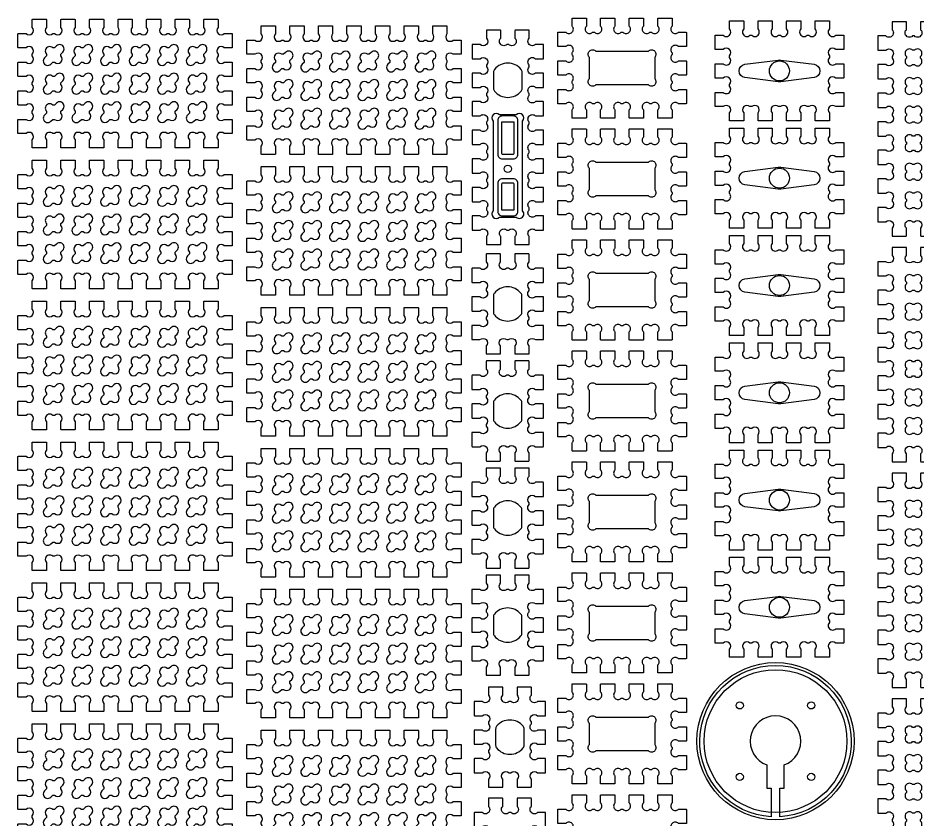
# Model space of a CAD drawing. Extents: x -127 to 554, y -606 to 1045.
# Drawn here: x -38.4 to 276.5, y 541.1 to 821.7 of the extents above; entities that cross this region are included whole.
import ezdxf

# ---------------------------------------------------------------- set-up
doc = ezdxf.new("R2010")
doc.units = 0
doc.layers.get('0').update_dxf_attribs({"linetype": 'CONTINUOUS'})
for name, color, linetype in [('GRAV1_5MM', 4, 'CONTINUOUS'), ('GRAV2_5MM', 3, 'CONTINUOUS'), ('HOLES', 1, 'CONTINUOUS')]:
    doc.layers.add(name, color=color, linetype=linetype)

# ---------------------------------------------------------------- blocks, each defined once
blk = doc.blocks.new('*U5')
at = {"flags": 128}
blk.add_lwpolyline([(-34.69, -453.8), (-37.4, -453.8, -0.414214), (-37.5, -453.7), (-37.5, -448.9, -0.414214), (-37.4, -448.8), (-34.69, -448.8, 1), (-32.5, -446.61), (-32.5, -445.99, 1), (-34.69, -443.8), (-37.4, -443.8, -0.414214), (-37.5, -443.7), (-37.5, -438.9, -0.414214), (-37.4, -438.8), (-34.69, -438.8, 1), (-32.5, -436.61), (-32.5, -435.99, 1), (-34.69, -433.8), (-37.4, -433.8, -0.414214), (-37.5, -433.7), (-37.5, -428.9, -0.414214), (-37.4, -428.8), (-34.69, -428.8, 1), (-32.5, -426.61), (-32.5, -425.99, 1), (-34.69, -423.8), (-37.4, -423.8, -0.414214), (-37.5, -423.7), (-37.5, -418.9, -0.414214), (-37.4, -418.8), (-34.69, -418.8, 1), (-32.5, -416.61), (-32.5, -413.9, -0.414214), (-32.4, -413.8), (-27.6, -413.8, -0.414214), (-27.5, -413.9), (-27.5, -416.61, 1), (-25.31, -418.8), (-24.69, -418.8, 1), (-22.5, -416.61), (-22.5, -413.9, -0.414214), (-22.4, -413.8), (-17.6, -413.8, -0.414214), (-17.5, -413.9), (-17.5, -416.61, 1), (-15.31, -418.8), (-14.69, -418.8, 1), (-12.5, -416.61), (-12.5, -413.9, -0.414214), (-12.4, -413.8), (-7.6, -413.8, -0.414214), (-7.5, -413.9), (-7.5, -416.61, 1), (-5.31, -418.8), (-4.69, -418.8, 1), (-2.5, -416.61), (-2.5, -413.9, -0.414214), (-2.4, -413.8), (2.4, -413.8, -0.414214), (2.5, -413.9), (2.5, -416.61, 1), (4.69, -418.8), (5.31, -418.8, 1), (7.5, -416.61), (7.5, -413.9, -0.414214), (7.6, -413.8), (12.4, -413.8, -0.414214), (12.5, -413.9), (12.5, -416.61, 1), (14.69, -418.8), (15.31, -418.8, 1), (17.5, -416.61), (17.5, -413.9, -0.414214), (17.6, -413.8), (22.4, -413.8, -0.414214), (22.5, -413.9), (22.5, -416.61, 1), (24.69, -418.8), (25.31, -418.8, 1), (27.5, -416.61), (27.5, -413.9, -0.414214), (27.6, -413.8), (32.4, -413.8, -0.414214), (32.5, -413.9), (32.5, -416.61, 1), (34.69, -418.8), (37.4, -418.8, -0.414214), (37.5, -418.9), (37.5, -423.7, -0.414214), (37.4, -423.8), (34.69, -423.8, 1), (32.5, -425.99), (32.5, -426.61, 1), (34.69, -428.8), (37.4, -428.8, -0.414214), (37.5, -428.9), (37.5, -433.7, -0.414214), (37.4, -433.8), (34.69, -433.8, 1), (32.5, -435.99), (32.5, -436.61, 1), (34.69, -438.8), (37.4, -438.8, -0.414214), (37.5, -438.9), (37.5, -443.7, -0.414214), (37.4, -443.8), (34.69, -443.8, 1), (32.5, -445.99), (32.5, -446.61, 1), (34.69, -448.8), (37.4, -448.8, -0.414214), (37.5, -448.9), (37.5, -453.7, -0.414214), (37.4, -453.8), (34.69, -453.8, 1), (32.5, -455.99), (32.5, -458.7, -0.414214), (32.4, -458.8), (27.6, -458.8, -0.414214), (27.5, -458.7), (27.5, -455.99, 1), (25.31, -453.8), (24.69, -453.8, 1), (22.5, -455.99), (22.5, -458.7, -0.414214), (22.4, -458.8), (17.6, -458.8, -0.414214), (17.5, -458.7), (17.5, -455.99, 1), (15.31, -453.8), (14.69, -453.8, 1), (12.5, -455.99), (12.5, -458.7, -0.414214), (12.4, -458.8), (7.6, -458.8, -0.414214), (7.5, -458.7), (7.5, -455.99, 1), (5.31, -453.8), (4.69, -453.8, 1), (2.5, -455.99), (2.5, -458.7, -0.414214), (2.4, -458.8), (-2.4, -458.8, -0.414214), (-2.5, -458.7), (-2.5, -455.99, 1), (-4.69, -453.8), (-5.31, -453.8, 1), (-7.5, -455.99), (-7.5, -458.7, -0.414214), (-7.6, -458.8), (-12.4, -458.8, -0.414214), (-12.5, -458.7), (-12.5, -455.99, 1), (-14.69, -453.8), (-15.31, -453.8, 1), (-17.5, -455.99), (-17.5, -458.7, -0.414214), (-17.6, -458.8), (-22.4, -458.8, -0.414214), (-22.5, -458.7), (-22.5, -455.99, 1), (-24.69, -453.8), (-25.31, -453.8, 1), (-27.5, -455.99), (-27.5, -458.7, -0.414214), (-27.6, -458.8), (-32.4, -458.8, -0.414214), (-32.5, -458.7), (-32.5, -455.99, 1), (-34.69, -453.8)], format="xyb", dxfattribs=at)
at = {"layer": 'HOLES', "flags": 128}
for points in [[(-22.5, -425.99), (-21.82, -425.31, 1), (-24.01, -423.12), (-24.69, -423.8), (-25.31, -423.8, 1), (-27.5, -425.99), (-27.5, -426.61), (-28.18, -427.29, 1), (-25.99, -429.48), (-25.31, -428.8), (-24.69, -428.8, 1), (-22.5, -426.61), (-22.5, -425.99)], [(-12.5, -425.99), (-11.82, -425.31, 1), (-14.01, -423.12), (-14.69, -423.8), (-15.31, -423.8, 1), (-17.5, -425.99), (-17.5, -426.61), (-18.18, -427.29, 1), (-15.99, -429.48), (-15.31, -428.8), (-14.69, -428.8, 1), (-12.5, -426.61), (-12.5, -425.99)], [(-2.5, -425.99), (-1.82, -425.31, 1), (-4.01, -423.12), (-4.69, -423.8), (-5.31, -423.8, 1), (-7.5, -425.99), (-7.5, -426.61), (-8.18, -427.29, 1), (-5.99, -429.48), (-5.31, -428.8), (-4.69, -428.8, 1), (-2.5, -426.61), (-2.5, -425.99)], [(7.5, -425.99), (8.18, -425.31, 1), (5.99, -423.12), (5.31, -423.8), (4.69, -423.8, 1), (2.5, -425.99), (2.5, -426.61), (1.82, -427.29, 1), (4.01, -429.48), (4.69, -428.8), (5.31, -428.8, 1), (7.5, -426.61), (7.5, -425.99)], [(17.5, -425.99), (18.18, -425.31, 1), (15.99, -423.12), (15.31, -423.8), (14.69, -423.8, 1), (12.5, -425.99), (12.5, -426.61), (11.82, -427.29, 1), (14.01, -429.48), (14.69, -428.8), (15.31, -428.8, 1), (17.5, -426.61), (17.5, -425.99)], [(27.5, -425.99), (28.18, -425.31, 1), (25.99, -423.12), (25.31, -423.8), (24.69, -423.8, 1), (22.5, -425.99), (22.5, -426.61), (21.82, -427.29, 1), (24.01, -429.48), (24.69, -428.8), (25.31, -428.8, 1), (27.5, -426.61), (27.5, -425.99)], [(-22.5, -435.99), (-21.82, -435.31, 1), (-24.01, -433.12), (-24.69, -433.8), (-25.31, -433.8, 1), (-27.5, -435.99), (-27.5, -436.61), (-28.18, -437.29, 1), (-25.99, -439.48), (-25.31, -438.8), (-24.69, -438.8, 1), (-22.5, -436.61), (-22.5, -435.99)], [(-12.5, -435.99), (-11.82, -435.31, 1), (-14.01, -433.12), (-14.69, -433.8), (-15.31, -433.8, 1), (-17.5, -435.99), (-17.5, -436.61), (-18.18, -437.29, 1), (-15.99, -439.48), (-15.31, -438.8), (-14.69, -438.8, 1), (-12.5, -436.61), (-12.5, -435.99)], [(-2.5, -435.99), (-1.82, -435.31, 1), (-4.01, -433.12), (-4.69, -433.8), (-5.31, -433.8, 1), (-7.5, -435.99), (-7.5, -436.61), (-8.18, -437.29, 1), (-5.99, -439.48), (-5.31, -438.8), (-4.69, -438.8, 1), (-2.5, -436.61), (-2.5, -435.99)], [(7.5, -435.99), (8.18, -435.31, 1), (5.99, -433.12), (5.31, -433.8), (4.69, -433.8, 1), (2.5, -435.99), (2.5, -436.61), (1.82, -437.29, 1), (4.01, -439.48), (4.69, -438.8), (5.31, -438.8, 1), (7.5, -436.61), (7.5, -435.99)], [(17.5, -435.99), (18.18, -435.31, 1), (15.99, -433.12), (15.31, -433.8), (14.69, -433.8, 1), (12.5, -435.99), (12.5, -436.61), (11.82, -437.29, 1), (14.01, -439.48), (14.69, -438.8), (15.31, -438.8, 1), (17.5, -436.61), (17.5, -435.99)], [(27.5, -435.99), (28.18, -435.31, 1), (25.99, -433.12), (25.31, -433.8), (24.69, -433.8, 1), (22.5, -435.99), (22.5, -436.61), (21.82, -437.29, 1), (24.01, -439.48), (24.69, -438.8), (25.31, -438.8, 1), (27.5, -436.61), (27.5, -435.99)], [(-22.5, -445.99), (-21.82, -445.31, 1), (-24.01, -443.12), (-24.69, -443.8), (-25.31, -443.8, 1), (-27.5, -445.99), (-27.5, -446.61), (-28.18, -447.29, 1), (-25.99, -449.48), (-25.31, -448.8), (-24.69, -448.8, 1), (-22.5, -446.61), (-22.5, -445.99)], [(-12.5, -445.99), (-11.82, -445.31, 1), (-14.01, -443.12), (-14.69, -443.8), (-15.31, -443.8, 1), (-17.5, -445.99), (-17.5, -446.61), (-18.18, -447.29, 1), (-15.99, -449.48), (-15.31, -448.8), (-14.69, -448.8, 1), (-12.5, -446.61), (-12.5, -445.99)], [(-2.5, -445.99), (-1.82, -445.31, 1), (-4.01, -443.12), (-4.69, -443.8), (-5.31, -443.8, 1), (-7.5, -445.99), (-7.5, -446.61), (-8.18, -447.29, 1), (-5.99, -449.48), (-5.31, -448.8), (-4.69, -448.8, 1), (-2.5, -446.61), (-2.5, -445.99)], [(7.5, -445.99), (8.18, -445.31, 1), (5.99, -443.12), (5.31, -443.8), (4.69, -443.8, 1), (2.5, -445.99), (2.5, -446.61), (1.82, -447.29, 1), (4.01, -449.48), (4.69, -448.8), (5.31, -448.8, 1), (7.5, -446.61), (7.5, -445.99)], [(17.5, -445.99), (18.18, -445.31, 1), (15.99, -443.12), (15.31, -443.8), (14.69, -443.8, 1), (12.5, -445.99), (12.5, -446.61), (11.82, -447.29, 1), (14.01, -449.48), (14.69, -448.8), (15.31, -448.8, 1), (17.5, -446.61), (17.5, -445.99)], [(27.5, -445.99), (28.18, -445.31, 1), (25.99, -443.12), (25.31, -443.8), (24.69, -443.8, 1), (22.5, -445.99), (22.5, -446.61), (21.82, -447.29, 1), (24.01, -449.48), (24.69, -448.8), (25.31, -448.8, 1), (27.5, -446.61), (27.5, -445.99)]]:
    blk.add_lwpolyline(points, format="xyb", dxfattribs=at)
blk = doc.blocks.new('*U6')
at = {"color": 0, "linetype": 'BYBLOCK'}
for p in [(0, 443.69), (0, 394.39), (0, 345.09), (0, 295.79), (0, 246.5), (0, 197.2), (0, 147.9), (0, 98.6), (0, 49.3), (0, 0)]:
    blk.add_blockref('*U5', p, dxfattribs=at)
blk = doc.blocks.new('*U9')
at = {"flags": 128}
blk.add_lwpolyline([(-34.69, -453.8), (-37.4, -453.8, -0.414214), (-37.5, -453.7), (-37.5, -448.9, -0.414214), (-37.4, -448.8), (-34.69, -448.8, 1), (-32.5, -446.61), (-32.5, -445.99, 1), (-34.69, -443.8), (-37.4, -443.8, -0.414214), (-37.5, -443.7), (-37.5, -438.9, -0.414214), (-37.4, -438.8), (-34.69, -438.8, 1), (-32.5, -436.61), (-32.5, -435.99, 1), (-34.69, -433.8), (-37.4, -433.8, -0.414214), (-37.5, -433.7), (-37.5, -428.9, -0.414214), (-37.4, -428.8), (-34.69, -428.8, 1), (-32.5, -426.61), (-32.5, -425.99, 1), (-34.69, -423.8), (-37.4, -423.8, -0.414214), (-37.5, -423.7), (-37.5, -418.9, -0.414214), (-37.4, -418.8), (-34.69, -418.8, 1), (-32.5, -416.61), (-32.5, -413.9, -0.414214), (-32.4, -413.8), (-27.6, -413.8, -0.414214), (-27.5, -413.9), (-27.5, -416.61, 1), (-25.31, -418.8), (-24.69, -418.8, 1), (-22.5, -416.61), (-22.5, -413.9, -0.414214), (-22.4, -413.8), (-17.6, -413.8, -0.414214), (-17.5, -413.9), (-17.5, -416.61, 1), (-15.31, -418.8), (-14.69, -418.8, 1), (-12.5, -416.61), (-12.5, -413.9, -0.414214), (-12.4, -413.8), (-7.6, -413.8, -0.414214), (-7.5, -413.9), (-7.5, -416.61, 1), (-5.31, -418.8), (-4.69, -418.8, 1), (-2.5, -416.61), (-2.5, -413.9, -0.414214), (-2.4, -413.8), (2.4, -413.8, -0.414214), (2.5, -413.9), (2.5, -416.61, 1), (4.69, -418.8), (5.31, -418.8, 1), (7.5, -416.61), (7.5, -413.9, -0.414214), (7.6, -413.8), (12.4, -413.8, -0.414214), (12.5, -413.9), (12.5, -416.61, 1), (14.69, -418.8), (15.31, -418.8, 1), (17.5, -416.61), (17.5, -413.9, -0.414214), (17.6, -413.8), (22.4, -413.8, -0.414214), (22.5, -413.9), (22.5, -416.61, 1), (24.69, -418.8), (25.31, -418.8, 1), (27.5, -416.61), (27.5, -413.9, -0.414214), (27.6, -413.8), (32.4, -413.8, -0.414214), (32.5, -413.9), (32.5, -416.61, 1), (34.69, -418.8), (37.4, -418.8, -0.414214), (37.5, -418.9), (37.5, -423.7, -0.414214), (37.4, -423.8), (34.69, -423.8, 1), (32.5, -425.99), (32.5, -426.61, 1), (34.69, -428.8), (37.4, -428.8, -0.414214), (37.5, -428.9), (37.5, -433.7, -0.414214), (37.4, -433.8), (34.69, -433.8, 1), (32.5, -435.99), (32.5, -436.61, 1), (34.69, -438.8), (37.4, -438.8, -0.414214), (37.5, -438.9), (37.5, -443.7, -0.414214), (37.4, -443.8), (34.69, -443.8, 1), (32.5, -445.99), (32.5, -446.61, 1), (34.69, -448.8), (37.4, -448.8, -0.414214), (37.5, -448.9), (37.5, -453.7, -0.414214), (37.4, -453.8), (34.69, -453.8, 1), (32.5, -455.99), (32.5, -458.7, -0.414214), (32.4, -458.8), (27.6, -458.8, -0.414214), (27.5, -458.7), (27.5, -455.99, 1), (25.31, -453.8), (24.69, -453.8, 1), (22.5, -455.99), (22.5, -458.7, -0.414214), (22.4, -458.8), (17.6, -458.8, -0.414214), (17.5, -458.7), (17.5, -455.99, 1), (15.31, -453.8), (14.69, -453.8, 1), (12.5, -455.99), (12.5, -458.7, -0.414214), (12.4, -458.8), (7.6, -458.8, -0.414214), (7.5, -458.7), (7.5, -455.99, 1), (5.31, -453.8), (4.69, -453.8, 1), (2.5, -455.99), (2.5, -458.7, -0.414214), (2.4, -458.8), (-2.4, -458.8, -0.414214), (-2.5, -458.7), (-2.5, -455.99, 1), (-4.69, -453.8), (-5.31, -453.8, 1), (-7.5, -455.99), (-7.5, -458.7, -0.414214), (-7.6, -458.8), (-12.4, -458.8, -0.414214), (-12.5, -458.7), (-12.5, -455.99, 1), (-14.69, -453.8), (-15.31, -453.8, 1), (-17.5, -455.99), (-17.5, -458.7, -0.414214), (-17.6, -458.8), (-22.4, -458.8, -0.414214), (-22.5, -458.7), (-22.5, -455.99, 1), (-24.69, -453.8), (-25.31, -453.8, 1), (-27.5, -455.99), (-27.5, -458.7, -0.414214), (-27.6, -458.8), (-32.4, -458.8, -0.414214), (-32.5, -458.7), (-32.5, -455.99, 1), (-34.69, -453.8)], format="xyb", dxfattribs=at)
at = {"layer": 'HOLES', "flags": 128}
for points in [[(-22.5, -425.99), (-21.82, -425.31, 1), (-24.01, -423.12), (-24.69, -423.8), (-25.31, -423.8, 1), (-27.5, -425.99), (-27.5, -426.61), (-28.18, -427.29, 1), (-25.99, -429.48), (-25.31, -428.8), (-24.69, -428.8, 1), (-22.5, -426.61), (-22.5, -425.99)], [(-12.5, -425.99), (-11.82, -425.31, 1), (-14.01, -423.12), (-14.69, -423.8), (-15.31, -423.8, 1), (-17.5, -425.99), (-17.5, -426.61), (-18.18, -427.29, 1), (-15.99, -429.48), (-15.31, -428.8), (-14.69, -428.8, 1), (-12.5, -426.61), (-12.5, -425.99)], [(-2.5, -425.99), (-1.82, -425.31, 1), (-4.01, -423.12), (-4.69, -423.8), (-5.31, -423.8, 1), (-7.5, -425.99), (-7.5, -426.61), (-8.18, -427.29, 1), (-5.99, -429.48), (-5.31, -428.8), (-4.69, -428.8, 1), (-2.5, -426.61), (-2.5, -425.99)], [(7.5, -425.99), (8.18, -425.31, 1), (5.99, -423.12), (5.31, -423.8), (4.69, -423.8, 1), (2.5, -425.99), (2.5, -426.61), (1.82, -427.29, 1), (4.01, -429.48), (4.69, -428.8), (5.31, -428.8, 1), (7.5, -426.61), (7.5, -425.99)], [(17.5, -425.99), (18.18, -425.31, 1), (15.99, -423.12), (15.31, -423.8), (14.69, -423.8, 1), (12.5, -425.99), (12.5, -426.61), (11.82, -427.29, 1), (14.01, -429.48), (14.69, -428.8), (15.31, -428.8, 1), (17.5, -426.61), (17.5, -425.99)], [(27.5, -425.99), (28.18, -425.31, 1), (25.99, -423.12), (25.31, -423.8), (24.69, -423.8, 1), (22.5, -425.99), (22.5, -426.61), (21.82, -427.29, 1), (24.01, -429.48), (24.69, -428.8), (25.31, -428.8, 1), (27.5, -426.61), (27.5, -425.99)], [(-22.5, -435.99), (-21.82, -435.31, 1), (-24.01, -433.12), (-24.69, -433.8), (-25.31, -433.8, 1), (-27.5, -435.99), (-27.5, -436.61), (-28.18, -437.29, 1), (-25.99, -439.48), (-25.31, -438.8), (-24.69, -438.8, 1), (-22.5, -436.61), (-22.5, -435.99)], [(-12.5, -435.99), (-11.82, -435.31, 1), (-14.01, -433.12), (-14.69, -433.8), (-15.31, -433.8, 1), (-17.5, -435.99), (-17.5, -436.61), (-18.18, -437.29, 1), (-15.99, -439.48), (-15.31, -438.8), (-14.69, -438.8, 1), (-12.5, -436.61), (-12.5, -435.99)], [(-2.5, -435.99), (-1.82, -435.31, 1), (-4.01, -433.12), (-4.69, -433.8), (-5.31, -433.8, 1), (-7.5, -435.99), (-7.5, -436.61), (-8.18, -437.29, 1), (-5.99, -439.48), (-5.31, -438.8), (-4.69, -438.8, 1), (-2.5, -436.61), (-2.5, -435.99)], [(7.5, -435.99), (8.18, -435.31, 1), (5.99, -433.12), (5.31, -433.8), (4.69, -433.8, 1), (2.5, -435.99), (2.5, -436.61), (1.82, -437.29, 1), (4.01, -439.48), (4.69, -438.8), (5.31, -438.8, 1), (7.5, -436.61), (7.5, -435.99)], [(17.5, -435.99), (18.18, -435.31, 1), (15.99, -433.12), (15.31, -433.8), (14.69, -433.8, 1), (12.5, -435.99), (12.5, -436.61), (11.82, -437.29, 1), (14.01, -439.48), (14.69, -438.8), (15.31, -438.8, 1), (17.5, -436.61), (17.5, -435.99)], [(27.5, -435.99), (28.18, -435.31, 1), (25.99, -433.12), (25.31, -433.8), (24.69, -433.8, 1), (22.5, -435.99), (22.5, -436.61), (21.82, -437.29, 1), (24.01, -439.48), (24.69, -438.8), (25.31, -438.8, 1), (27.5, -436.61), (27.5, -435.99)], [(-22.5, -445.99), (-21.82, -445.31, 1), (-24.01, -443.12), (-24.69, -443.8), (-25.31, -443.8, 1), (-27.5, -445.99), (-27.5, -446.61), (-28.18, -447.29, 1), (-25.99, -449.48), (-25.31, -448.8), (-24.69, -448.8, 1), (-22.5, -446.61), (-22.5, -445.99)], [(-12.5, -445.99), (-11.82, -445.31, 1), (-14.01, -443.12), (-14.69, -443.8), (-15.31, -443.8, 1), (-17.5, -445.99), (-17.5, -446.61), (-18.18, -447.29, 1), (-15.99, -449.48), (-15.31, -448.8), (-14.69, -448.8, 1), (-12.5, -446.61), (-12.5, -445.99)], [(-2.5, -445.99), (-1.82, -445.31, 1), (-4.01, -443.12), (-4.69, -443.8), (-5.31, -443.8, 1), (-7.5, -445.99), (-7.5, -446.61), (-8.18, -447.29, 1), (-5.99, -449.48), (-5.31, -448.8), (-4.69, -448.8, 1), (-2.5, -446.61), (-2.5, -445.99)], [(7.5, -445.99), (8.18, -445.31, 1), (5.99, -443.12), (5.31, -443.8), (4.69, -443.8, 1), (2.5, -445.99), (2.5, -446.61), (1.82, -447.29, 1), (4.01, -449.48), (4.69, -448.8), (5.31, -448.8, 1), (7.5, -446.61), (7.5, -445.99)], [(17.5, -445.99), (18.18, -445.31, 1), (15.99, -443.12), (15.31, -443.8), (14.69, -443.8, 1), (12.5, -445.99), (12.5, -446.61), (11.82, -447.29, 1), (14.01, -449.48), (14.69, -448.8), (15.31, -448.8, 1), (17.5, -446.61), (17.5, -445.99)], [(27.5, -445.99), (28.18, -445.31, 1), (25.99, -443.12), (25.31, -443.8), (24.69, -443.8, 1), (22.5, -445.99), (22.5, -446.61), (21.82, -447.29, 1), (24.01, -449.48), (24.69, -448.8), (25.31, -448.8, 1), (27.5, -446.61), (27.5, -445.99)]]:
    blk.add_lwpolyline(points, format="xyb", dxfattribs=at)
blk = doc.blocks.new('*U10')
at = {"color": 0, "linetype": 'BYBLOCK'}
for p in [(0, 443.69), (0, 394.39), (0, 345.09), (0, 295.79), (0, 246.5), (0, 197.2), (0, 147.9), (0, 98.6), (0, 49.3), (0, 0)]:
    blk.add_blockref('*U9', p, dxfattribs=at)
blk = doc.blocks.new('*U11')
at = {"flags": 128}
blk.add_lwpolyline([(7.4, -17.5, 0.414214), (7.5, -17.4), (7.5, -14.69, -1), (9.69, -12.5), (12.4, -12.5, 0.414214), (12.5, -12.4), (12.5, -7.6, 0.414214), (12.4, -7.5), (9.69, -7.5, -1), (7.5, -5.31), (7.5, -4.69, -1), (9.69, -2.5), (12.4, -2.5, 0.414214), (12.5, -2.4), (12.5, 2.4, 0.414214), (12.4, 2.5), (9.69, 2.5, -1), (7.5, 4.69), (7.5, 5.31, -1), (9.69, 7.5), (12.4, 7.5, 0.414214), (12.5, 7.6), (12.5, 12.4, 0.414214), (12.4, 12.5), (9.69, 12.5, -1), (7.5, 14.69), (7.5, 17.4, 0.414214), (7.4, 17.5), (2.6, 17.5, 0.414214), (2.5, 17.4), (2.5, 14.69, -1), (0.31, 12.5), (-0.31, 12.5, -1), (-2.5, 14.69), (-2.5, 17.4, 0.414214), (-2.6, 17.5), (-7.4, 17.5, 0.414214), (-7.5, 17.4), (-7.5, 14.69, -1), (-9.69, 12.5), (-12.4, 12.5, 0.414214), (-12.5, 12.4), (-12.5, 7.6, 0.414214), (-12.4, 7.5), (-9.69, 7.5, -1), (-7.5, 5.31), (-7.5, 4.69, -1), (-9.69, 2.5), (-12.4, 2.5, 0.414214), (-12.5, 2.4), (-12.5, -2.4, 0.414214), (-12.4, -2.5), (-9.69, -2.5, -1), (-7.5, -4.69), (-7.5, -5.31, -1), (-9.69, -7.5), (-12.4, -7.5, 0.414214), (-12.5, -7.6), (-12.5, -12.4, 0.414214), (-12.4, -12.5), (-9.69, -12.5, -1), (-7.5, -14.69), (-7.5, -17.4, 0.414214), (-7.4, -17.5), (-2.6, -17.5, 0.414214), (-2.5, -17.4), (-2.5, -14.69, -1), (-0.31, -12.5), (0.31, -12.5, -1), (2.5, -14.69), (2.5, -17.4, 0.414214), (2.6, -17.5), (7.4, -17.5)], format="xyb", dxfattribs=at)
at = {"layer": 'HOLES', "flags": 128}
blk.add_lwpolyline([(4.65, -3.79, 0.172593), (5, -2.81), (5, 2.81, 0.172593), (4.65, 3.79, 0.475161), (-4.65, 3.79, 0.172593), (-5, 2.81), (-5, -2.81, 0.172593), (-4.65, -3.79, 0.475161), (4.65, -3.79)], format="xyb", dxfattribs=at)
blk = doc.blocks.new('*U12')
at = {"color": 0, "linetype": 'BYBLOCK'}
for p in [(0, 583.56), (0, 544.66)]:
    blk.add_blockref('*U11', p, dxfattribs=at)
blk = doc.blocks.new('*U13')
at = {"flags": 128}
blk.add_lwpolyline([(7.4, -17.5, 0.414214), (7.5, -17.4), (7.5, -14.69, -1), (9.69, -12.5), (12.4, -12.5, 0.414214), (12.5, -12.4), (12.5, -7.6, 0.414214), (12.4, -7.5), (9.69, -7.5, -1), (7.5, -5.31), (7.5, -4.69, -1), (9.69, -2.5), (12.4, -2.5, 0.414214), (12.5, -2.4), (12.5, 2.4, 0.414214), (12.4, 2.5), (9.69, 2.5, -1), (7.5, 4.69), (7.5, 5.31, -1), (9.69, 7.5), (12.4, 7.5, 0.414214), (12.5, 7.6), (12.5, 12.4, 0.414214), (12.4, 12.5), (9.69, 12.5, -1), (7.5, 14.69), (7.5, 17.4, 0.414214), (7.4, 17.5), (2.6, 17.5, 0.414214), (2.5, 17.4), (2.5, 14.69, -1), (0.31, 12.5), (-0.31, 12.5, -1), (-2.5, 14.69), (-2.5, 17.4, 0.414214), (-2.6, 17.5), (-7.4, 17.5, 0.414214), (-7.5, 17.4), (-7.5, 14.69, -1), (-9.69, 12.5), (-12.4, 12.5, 0.414214), (-12.5, 12.4), (-12.5, 7.6, 0.414214), (-12.4, 7.5), (-9.69, 7.5, -1), (-7.5, 5.31), (-7.5, 4.69, -1), (-9.69, 2.5), (-12.4, 2.5, 0.414214), (-12.5, 2.4), (-12.5, -2.4, 0.414214), (-12.4, -2.5), (-9.69, -2.5, -1), (-7.5, -4.69), (-7.5, -5.31, -1), (-9.69, -7.5), (-12.4, -7.5, 0.414214), (-12.5, -7.6), (-12.5, -12.4, 0.414214), (-12.4, -12.5), (-9.69, -12.5, -1), (-7.5, -14.69), (-7.5, -17.4, 0.414214), (-7.4, -17.5), (-2.6, -17.5, 0.414214), (-2.5, -17.4), (-2.5, -14.69, -1), (-0.31, -12.5), (0.31, -12.5, -1), (2.5, -14.69), (2.5, -17.4, 0.414214), (2.6, -17.5), (7.4, -17.5)], format="xyb", dxfattribs=at)
at = {"layer": 'HOLES', "flags": 128}
blk.add_lwpolyline([(4.65, -3.79, 0.172593), (5, -2.81), (5, 2.81, 0.172593), (4.65, 3.79, 0.475161), (-4.65, 3.79, 0.172593), (-5, 2.81), (-5, -2.81, 0.172593), (-4.65, -3.79, 0.475161), (4.65, -3.79)], format="xyb", dxfattribs=at)
blk = doc.blocks.new('*U14')
at = {"color": 0, "linetype": 'BYBLOCK'}
for p in [(0, 112.37), (0, 74.91), (0, 37.46), (0, 0)]:
    blk.add_blockref('*U13', p, dxfattribs=at)
blk = doc.blocks.new('*U16')
blk.add_lwpolyline([(19.69, 7.5, 0.414214), (17.5, 7.5, 0.414214), (17.5, 5.31), (17.5, 4.69, 0.414214), (17.5, 2.5, 0.414214), (19.69, 2.5), (22.4, 2.5, -0.414214), (22.5, 2.4), (22.5, -2.4, -0.414214), (22.4, -2.5), (19.69, -2.5, 0.414214), (17.5, -2.5, 0.414214), (17.5, -4.69), (17.5, -5.31, 0.414214), (17.5, -7.5, 0.414214), (19.69, -7.5), (22.4, -7.5, -0.414214), (22.5, -7.6), (22.5, -12.4, -0.414214), (22.4, -12.5), (19.69, -12.5, 0.414214), (17.5, -12.5, 0.414214), (17.5, -14.69), (17.5, -17.4, -0.414214), (17.4, -17.5), (12.6, -17.5, -0.414214), (12.5, -17.4), (12.5, -14.69, 0.414214), (12.5, -12.5, 0.414214), (10.31, -12.5), (9.69, -12.5, 0.414214), (7.5, -12.5, 0.414214), (7.5, -14.69), (7.5, -17.4, -0.414214), (7.4, -17.5), (2.6, -17.5, -0.414214), (2.5, -17.4), (2.5, -14.69, 0.414214), (2.5, -12.5, 0.414214), (0.31, -12.5), (-0.31, -12.5, 0.414214), (-2.5, -12.5, 0.414214), (-2.5, -14.69), (-2.5, -17.4, -0.414214), (-2.6, -17.5), (-7.4, -17.5, -0.414214), (-7.5, -17.4), (-7.5, -14.69, 0.414214), (-7.5, -12.5, 0.414214), (-9.69, -12.5), (-10.31, -12.5, 0.414214), (-12.5, -12.5, 0.414214), (-12.5, -14.69), (-12.5, -17.4, -0.414214), (-12.6, -17.5), (-17.4, -17.5, -0.414214), (-17.5, -17.4), (-17.5, -14.69, 0.414214), (-17.5, -12.5, 0.414214), (-19.69, -12.5), (-22.4, -12.5, -0.414214), (-22.5, -12.4), (-22.5, -7.6, -0.414214), (-22.4, -7.5), (-19.69, -7.5, 0.414214), (-17.5, -7.5, 0.414214), (-17.5, -5.31), (-17.5, -4.69, 0.414214), (-17.5, -2.5, 0.414214), (-19.69, -2.5), (-22.4, -2.5, -0.414214), (-22.5, -2.4), (-22.5, 2.4, -0.414214), (-22.4, 2.5), (-19.69, 2.5, 0.414214), (-17.5, 2.5, 0.414214), (-17.5, 4.69), (-17.5, 5.31, 0.414214), (-17.5, 7.5, 0.414214), (-19.69, 7.5), (-22.4, 7.5, -0.414214), (-22.5, 7.6), (-22.5, 12.4, -0.414214), (-22.4, 12.5), (-19.69, 12.5, 0.414214), (-17.5, 12.5, 0.414214), (-17.5, 14.69), (-17.5, 17.4, -0.414214), (-17.4, 17.5), (-12.6, 17.5, -0.414214), (-12.5, 17.4), (-12.5, 14.69, 0.414214), (-12.5, 12.5, 0.414214), (-10.31, 12.5), (-9.69, 12.5, 0.414214), (-7.5, 12.5, 0.414214), (-7.5, 14.69), (-7.5, 17.4, -0.414214), (-7.4, 17.5), (-2.6, 17.5, -0.414214), (-2.5, 17.4), (-2.5, 14.69, 0.414214), (-2.5, 12.5, 0.414214), (-0.31, 12.5), (0.31, 12.5, 0.414214), (2.5, 12.5, 0.414214), (2.5, 14.69), (2.5, 17.4, -0.414214), (2.6, 17.5), (7.4, 17.5, -0.414214), (7.5, 17.4), (7.5, 14.69, 0.414214), (7.5, 12.5, 0.414214), (9.69, 12.5), (10.31, 12.5, 0.414214), (12.5, 12.5, 0.414214), (12.5, 14.69), (12.5, 17.4, -0.414214), (12.6, 17.5), (17.4, 17.5, -0.414214), (17.5, 17.4), (17.5, 14.69, 0.414214), (17.5, 12.5, 0.414214), (19.69, 12.5), (22.4, 12.5, -0.414214), (22.5, 12.4), (22.5, 7.6, -0.414214), (22.4, 7.5), (19.69, 7.5)], format="xyb", close=True)
at = {"layer": 'HOLES'}
blk.add_line((9.21, 5.9), (9.21, 5.9), dxfattribs=at)
blk.add_lwpolyline([(-9.21, -5.9, -0.414214), (-11.4, -5.9, -0.414214), (-11.4, -3.71), (-11.4, 3.71, -0.414214), (-11.4, 5.9, -0.414214), (-9.21, 5.9), (9.21, 5.9, -0.414214), (11.4, 5.9, -0.414214), (11.4, 3.71), (11.4, -3.71, -0.414214), (11.4, -5.9, -0.414214), (9.21, -5.9), (-9.21, -5.9)], format="xyb", close=True, dxfattribs=at)
blk = doc.blocks.new('*U17')
at = {"color": 0, "linetype": 'BYBLOCK'}
for p in [(0, 504.86), (0, 466.03), (0, 427.19), (0, 388.35), (0, 349.52), (0, 310.68), (0, 271.85), (0, 233.01)]:
    blk.add_blockref('*U16', p, dxfattribs=at)
blk = doc.blocks.new('*U18')
at = {"flags": 128}
blk.add_lwpolyline([(-9.69, -12.5), (-10.31, -12.5, 1), (-12.5, -14.69), (-12.5, -17.4, -0.414214), (-12.6, -17.5), (-17.4, -17.5, -0.414214), (-17.5, -17.4), (-17.5, -14.69, 1), (-19.69, -12.5), (-22.4, -12.5, -0.414214), (-22.5, -12.4), (-22.5, -7.6, -0.414214), (-22.4, -7.5), (-19.69, -7.5, 1), (-17.5, -5.31), (-17.5, -4.69, 1), (-19.69, -2.5), (-22.4, -2.5, -0.414214), (-22.5, -2.4), (-22.5, 2.4, -0.414214), (-22.4, 2.5), (-19.69, 2.5, 1), (-17.5, 4.69), (-17.5, 5.31, 1), (-19.69, 7.5), (-22.4, 7.5, -0.414214), (-22.5, 7.6), (-22.5, 12.4, -0.414214), (-22.4, 12.5), (-19.69, 12.5, 1), (-17.5, 14.69), (-17.5, 17.4, -0.414214), (-17.4, 17.5), (-12.6, 17.5, -0.414214), (-12.5, 17.4), (-12.5, 14.69, 1), (-10.31, 12.5), (-9.69, 12.5, 1), (-7.5, 14.69), (-7.5, 17.4, -0.414214), (-7.4, 17.5), (-2.6, 17.5, -0.414214), (-2.5, 17.4), (-2.5, 14.69, 1), (-0.31, 12.5), (0.31, 12.5, 1), (2.5, 14.69), (2.5, 17.4, -0.414214), (2.6, 17.5), (7.4, 17.5, -0.414214), (7.5, 17.4), (7.5, 14.69, 1), (9.69, 12.5), (10.31, 12.5, 1), (12.5, 14.69), (12.5, 17.4, -0.414214), (12.6, 17.5), (17.4, 17.5, -0.414214), (17.5, 17.4), (17.5, 14.69, 1), (19.69, 12.5), (22.4, 12.5, -0.414214), (22.5, 12.4), (22.5, 7.6, -0.414214), (22.4, 7.5), (19.69, 7.5, 1), (17.5, 5.31), (17.5, 4.69, 1), (19.69, 2.5), (22.4, 2.5, -0.414214), (22.5, 2.4), (22.5, -2.4, -0.414214), (22.4, -2.5), (19.69, -2.5, 1), (17.5, -4.69), (17.5, -5.31, 1), (19.69, -7.5), (22.4, -7.5, -0.414214), (22.5, -7.6), (22.5, -12.4, -0.414214), (22.4, -12.5), (19.69, -12.5, 1), (17.5, -14.69), (17.5, -17.4, -0.414214), (17.4, -17.5), (12.6, -17.5, -0.414214), (12.5, -17.4), (12.5, -14.69, 1), (10.31, -12.5), (9.69, -12.5, 1), (7.5, -14.69), (7.5, -17.4, -0.414214), (7.4, -17.5), (2.6, -17.5, -0.414214), (2.5, -17.4), (2.5, -14.69, 1), (0.31, -12.5), (-0.31, -12.5, 1), (-2.5, -14.69), (-2.5, -17.4, -0.414214), (-2.6, -17.5), (-7.4, -17.5, -0.414214), (-7.5, -17.4), (-7.5, -14.69, 1), (-9.69, -12.5)], format="xyb", dxfattribs=at)
at = {"layer": 'GRAV2_5MM', "flags": 128}
blk.add_lwpolyline([(12.1, -2.33), (0.49, -3.82, -0.063818), (-0.49, -3.82), (-12.1, -2.33, -0.880021), (-12.1, 2.33), (-0.49, 3.82, -0.063818), (0.49, 3.82), (12.1, 2.33, -0.880021), (12.1, -2.33)], format="xyb", dxfattribs=at)
at = {"layer": 'HOLES'}
blk.add_circle((0, 0), 3.5, dxfattribs=at)
blk = doc.blocks.new('*U19')
at = {"color": 0, "linetype": 'BYBLOCK'}
for p in [(0, 187.68), (0, 150.15), (0, 112.61), (0, 75.07), (0, 37.54), (0, 0)]:
    blk.add_blockref('*U18', p, dxfattribs=at)
blk = doc.blocks.new('*U37')
at = {"flags": 128}
for points in [[(12.5, -37.4, 0.414214), (12.6, -37.5), (17.4, -37.5, 0.414214), (17.5, -37.4), (17.5, -34.69, -1), (19.69, -32.5), (20.31, -32.5, -1), (22.5, -34.69), (22.5, -37.4, 0.414214), (22.6, -37.5), (27.4, -37.5, 0.414214), (27.5, -37.4), (27.5, -34.69, -1), (29.69, -32.5), (32.4, -32.5, 0.414214), (32.5, -32.4), (32.5, -27.6, 0.414214), (32.4, -27.5), (29.69, -27.5, -1), (27.5, -25.31), (27.5, -24.69, -1), (29.69, -22.5), (32.4, -22.5, 0.414214), (32.5, -22.4), (32.5, -17.6, 0.414214), (32.4, -17.5), (29.69, -17.5, -1), (27.5, -15.31), (27.5, -14.69, -1), (29.69, -12.5), (32.4, -12.5, 0.414214), (32.5, -12.4), (32.5, -7.6, 0.414214), (32.4, -7.5), (29.69, -7.5, -1), (27.5, -5.31), (27.5, -4.69, -1), (29.69, -2.5), (32.4, -2.5, 0.414214), (32.5, -2.4), (32.5, 2.4, 0.414214), (32.4, 2.5), (29.69, 2.5, -1), (27.5, 4.69), (27.5, 5.31, -1), (29.69, 7.5), (32.4, 7.5, 0.414214), (32.5, 7.6), (32.5, 12.4, 0.414214), (32.4, 12.5), (29.69, 12.5, -1), (27.5, 14.69), (27.5, 15.31, -1), (29.69, 17.5), (32.4, 17.5, 0.414214), (32.5, 17.6), (32.5, 22.4, 0.414214), (32.4, 22.5), (29.69, 22.5, -1), (27.5, 24.69), (27.5, 25.31, -1), (29.69, 27.5), (32.4, 27.5, 0.414214), (32.5, 27.6), (32.5, 32.4, 0.414214), (32.4, 32.5), (29.69, 32.5, -1), (27.5, 34.69), (27.5, 37.4, 0.414214), (27.4, 37.5), (22.6, 37.5, 0.414214), (22.5, 37.4), (22.5, 34.69, -1), (20.31, 32.5), (19.69, 32.5, -1), (17.5, 34.69), (17.5, 37.4, 0.414214), (17.4, 37.5), (12.6, 37.5, 0.414214), (12.5, 37.4), (12.5, 34.69, -1), (10.31, 32.5), (9.69, 32.5, -1), (7.5, 34.69), (7.5, 37.4, 0.414214), (7.4, 37.5), (2.6, 37.5, 0.414214), (2.5, 37.4), (2.5, 34.69, -1), (0.31, 32.5), (-0.31, 32.5, -1), (-2.5, 34.69), (-2.5, 37.4, 0.414214), (-2.6, 37.5), (-7.4, 37.5, 0.414214), (-7.5, 37.4), (-7.5, 34.69, -1), (-9.69, 32.5), (-10.31, 32.5, -1), (-12.5, 34.69), (-12.5, 37.4, 0.414214), (-12.6, 37.5), (-17.4, 37.5, 0.414214), (-17.5, 37.4), (-17.5, 34.69, -1), (-19.69, 32.5), (-20.31, 32.5, -1), (-22.5, 34.69), (-22.5, 37.4, 0.414214), (-22.6, 37.5), (-27.4, 37.5, 0.414214), (-27.5, 37.4), (-27.5, 34.69, -1), (-29.69, 32.5), (-32.4, 32.5, 0.414214), (-32.5, 32.4), (-32.5, 27.6, 0.414214), (-32.4, 27.5), (-29.69, 27.5, -1), (-27.5, 25.31), (-27.5, 24.69, -1), (-29.69, 22.5), (-32.4, 22.5, 0.414214), (-32.5, 22.4), (-32.5, 17.6, 0.414214), (-32.4, 17.5), (-29.69, 17.5, -1), (-27.5, 15.31), (-27.5, 14.69, -1), (-29.69, 12.5), (-32.4, 12.5, 0.414214), (-32.5, 12.4), (-32.5, 7.6, 0.414214), (-32.4, 7.5), (-29.69, 7.5, -1), (-27.5, 5.31), (-27.5, 4.69, -1), (-29.69, 2.5), (-32.4, 2.5, 0.414214), (-32.5, 2.4), (-32.5, -2.4, 0.414214), (-32.4, -2.5), (-29.69, -2.5, -1), (-27.5, -4.69), (-27.5, -5.31, -1), (-29.69, -7.5), (-32.4, -7.5, 0.414214), (-32.5, -7.6), (-32.5, -12.4, 0.414214), (-32.4, -12.5), (-29.69, -12.5, -1), (-27.5, -14.69), (-27.5, -15.31, -1), (-29.69, -17.5), (-32.4, -17.5, 0.414214), (-32.5, -17.6), (-32.5, -22.4, 0.414214), (-32.4, -22.5), (-29.69, -22.5, -1), (-27.5, -24.69), (-27.5, -25.31, -1), (-29.69, -27.5), (-32.4, -27.5, 0.414214), (-32.5, -27.6), (-32.5, -32.4, 0.414214), (-32.4, -32.5), (-29.69, -32.5, -1), (-27.5, -34.69), (-27.5, -37.4, 0.414214), (-27.4, -37.5), (-22.6, -37.5, 0.414214), (-22.5, -37.4), (-22.5, -34.69, -1), (-20.31, -32.5), (-19.69, -32.5, -1), (-17.5, -34.69), (-17.5, -37.4, 0.414214), (-17.4, -37.5), (-12.6, -37.5, 0.414214), (-12.5, -37.4), (-12.5, -34.69, -1), (-10.31, -32.5), (-9.69, -32.5, -1), (-7.5, -34.69), (-7.5, -37.4, 0.414214), (-7.4, -37.5), (-2.6, -37.5, 0.414214), (-2.5, -37.4), (-2.5, -34.69, -1), (-0.31, -32.5), (0.31, -32.5, -1), (2.5, -34.69), (2.5, -37.4, 0.414214), (2.6, -37.5), (7.4, -37.5, 0.414214), (7.5, -37.4), (7.5, -34.69, -1), (9.69, -32.5), (10.31, -32.5, -1), (12.5, -34.69), (12.5, -37.4)], [(-19.69, 22.5, 1), (-17.5, 24.69), (-17.5, 25.31, 1), (-19.69, 27.5), (-20.31, 27.5, 1), (-22.5, 25.31), (-22.5, 24.69, 1), (-20.31, 22.5), (-19.69, 22.5)], [(-9.69, 22.5, 1), (-7.5, 24.69), (-7.5, 25.31, 1), (-9.69, 27.5), (-10.31, 27.5, 1), (-12.5, 25.31), (-12.5, 24.69, 1), (-10.31, 22.5), (-9.69, 22.5)], [(0.31, 22.5, 1), (2.5, 24.69), (2.5, 25.31, 1), (0.31, 27.5), (-0.31, 27.5, 1), (-2.5, 25.31), (-2.5, 24.69, 1), (-0.31, 22.5), (0.31, 22.5)], [(10.31, 22.5, 1), (12.5, 24.69), (12.5, 25.31, 1), (10.31, 27.5), (9.69, 27.5, 1), (7.5, 25.31), (7.5, 24.69, 1), (9.69, 22.5), (10.31, 22.5)], [(20.31, 22.5, 1), (22.5, 24.69), (22.5, 25.31, 1), (20.31, 27.5), (19.69, 27.5, 1), (17.5, 25.31), (17.5, 24.69, 1), (19.69, 22.5), (20.31, 22.5)], [(-19.69, 12.5, 1), (-17.5, 14.69), (-17.5, 15.31, 1), (-19.69, 17.5), (-20.31, 17.5, 1), (-22.5, 15.31), (-22.5, 14.69, 1), (-20.31, 12.5), (-19.69, 12.5)], [(-9.69, 12.5, 1), (-7.5, 14.69), (-7.5, 15.31, 1), (-9.69, 17.5), (-10.31, 17.5, 1), (-12.5, 15.31), (-12.5, 14.69, 1), (-10.31, 12.5), (-9.69, 12.5)], [(0.31, 12.5, 1), (2.5, 14.69), (2.5, 15.31, 1), (0.31, 17.5), (-0.31, 17.5, 1), (-2.5, 15.31), (-2.5, 14.69, 1), (-0.31, 12.5), (0.31, 12.5)], [(10.31, 12.5, 1), (12.5, 14.69), (12.5, 15.31, 1), (10.31, 17.5), (9.69, 17.5, 1), (7.5, 15.31), (7.5, 14.69, 1), (9.69, 12.5), (10.31, 12.5)], [(20.31, 12.5, 1), (22.5, 14.69), (22.5, 15.31, 1), (20.31, 17.5), (19.69, 17.5, 1), (17.5, 15.31), (17.5, 14.69, 1), (19.69, 12.5), (20.31, 12.5)], [(-19.69, 2.5, 1), (-17.5, 4.69), (-17.5, 5.31, 1), (-19.69, 7.5), (-20.31, 7.5, 1), (-22.5, 5.31), (-22.5, 4.69, 1), (-20.31, 2.5), (-19.69, 2.5)], [(-9.69, 2.5, 1), (-7.5, 4.69), (-7.5, 5.31, 1), (-9.69, 7.5), (-10.31, 7.5, 1), (-12.5, 5.31), (-12.5, 4.69, 1), (-10.31, 2.5), (-9.69, 2.5)], [(0.31, 2.5, 1), (2.5, 4.69), (2.5, 5.31, 1), (0.31, 7.5), (-0.31, 7.5, 1), (-2.5, 5.31), (-2.5, 4.69, 1), (-0.31, 2.5), (0.31, 2.5)], [(10.31, 2.5, 1), (12.5, 4.69), (12.5, 5.31, 1), (10.31, 7.5), (9.69, 7.5, 1), (7.5, 5.31), (7.5, 4.69, 1), (9.69, 2.5), (10.31, 2.5)], [(20.31, 2.5, 1), (22.5, 4.69), (22.5, 5.31, 1), (20.31, 7.5), (19.69, 7.5, 1), (17.5, 5.31), (17.5, 4.69, 1), (19.69, 2.5), (20.31, 2.5)], [(-19.69, -7.5, 1), (-17.5, -5.31), (-17.5, -4.69, 1), (-19.69, -2.5), (-20.31, -2.5, 1), (-22.5, -4.69), (-22.5, -5.31, 1), (-20.31, -7.5), (-19.69, -7.5)], [(-9.69, -7.5, 1), (-7.5, -5.31), (-7.5, -4.69, 1), (-9.69, -2.5), (-10.31, -2.5, 1), (-12.5, -4.69), (-12.5, -5.31, 1), (-10.31, -7.5), (-9.69, -7.5)], [(0.31, -7.5, 1), (2.5, -5.31), (2.5, -4.69, 1), (0.31, -2.5), (-0.31, -2.5, 1), (-2.5, -4.69), (-2.5, -5.31, 1), (-0.31, -7.5), (0.31, -7.5)], [(10.31, -7.5, 1), (12.5, -5.31), (12.5, -4.69, 1), (10.31, -2.5), (9.69, -2.5, 1), (7.5, -4.69), (7.5, -5.31, 1), (9.69, -7.5), (10.31, -7.5)], [(20.31, -7.5, 1), (22.5, -5.31), (22.5, -4.69, 1), (20.31, -2.5), (19.69, -2.5, 1), (17.5, -4.69), (17.5, -5.31, 1), (19.69, -7.5), (20.31, -7.5)], [(-19.69, -17.5, 1), (-17.5, -15.31), (-17.5, -14.69, 1), (-19.69, -12.5), (-20.31, -12.5, 1), (-22.5, -14.69), (-22.5, -15.31, 1), (-20.31, -17.5), (-19.69, -17.5)], [(-9.69, -17.5, 1), (-7.5, -15.31), (-7.5, -14.69, 1), (-9.69, -12.5), (-10.31, -12.5, 1), (-12.5, -14.69), (-12.5, -15.31, 1), (-10.31, -17.5), (-9.69, -17.5)], [(0.31, -17.5, 1), (2.5, -15.31), (2.5, -14.69, 1), (0.31, -12.5), (-0.31, -12.5, 1), (-2.5, -14.69), (-2.5, -15.31, 1), (-0.31, -17.5), (0.31, -17.5)], [(10.31, -17.5, 1), (12.5, -15.31), (12.5, -14.69, 1), (10.31, -12.5), (9.69, -12.5, 1), (7.5, -14.69), (7.5, -15.31, 1), (9.69, -17.5), (10.31, -17.5)], [(20.31, -17.5, 1), (22.5, -15.31), (22.5, -14.69, 1), (20.31, -12.5), (19.69, -12.5, 1), (17.5, -14.69), (17.5, -15.31, 1), (19.69, -17.5), (20.31, -17.5)], [(-19.69, -27.5, 1), (-17.5, -25.31), (-17.5, -24.69, 1), (-19.69, -22.5), (-20.31, -22.5, 1), (-22.5, -24.69), (-22.5, -25.31, 1), (-20.31, -27.5), (-19.69, -27.5)], [(0.31, -27.5, 1), (2.5, -25.31), (2.5, -24.69, 1), (0.31, -22.5), (-0.31, -22.5, 1), (-2.5, -24.69), (-2.5, -25.31, 1), (-0.31, -27.5), (0.31, -27.5)], [(10.31, -27.5, 1), (12.5, -25.31), (12.5, -24.69, 1), (10.31, -22.5), (9.69, -22.5, 1), (7.5, -24.69), (7.5, -25.31, 1), (9.69, -27.5), (10.31, -27.5)], [(20.31, -27.5, 1), (22.5, -25.31), (22.5, -24.69, 1), (20.31, -22.5), (19.69, -22.5, 1), (17.5, -24.69), (17.5, -25.31, 1), (19.69, -27.5), (20.31, -27.5)]]:
    blk.add_lwpolyline(points, format="xyb", dxfattribs=at)
blk.add_circle((-10, -26), 5)
blk = doc.blocks.new('*U38')
at = {"color": 0, "linetype": 'BYBLOCK'}
for p in [(0, 394.84), (0, 315.87), (0, 236.9), (0, 157.93), (0, 78.97), (0, 0)]:
    blk.add_blockref('*U37', p, dxfattribs=at)

msp = doc.modelspace()

# ---------------------------------------------------------------- linework, layer by layer
at = {"flags": 128}
for points in [[(120.51, 777.52, 0.414214), (120.61, 777.42), (123.32, 777.42, -0.414214), (125.51, 777.42, -0.414214), (125.51, 775.23), (125.51, 774.61, -0.414214), (125.51, 772.42, -0.414214), (123.32, 772.42), (120.61, 772.42, 0.414214), (120.51, 772.32), (120.51, 767.52, 0.414214), (120.61, 767.42), (120.61, 767.42), (123.32, 767.42, -0.414214), (125.51, 767.42, -0.414214), (125.51, 765.23), (125.51, 764.61, -0.414214), (125.51, 762.42, -0.414214), (123.32, 762.42), (120.61, 762.42, 0.414214), (120.51, 762.32), (120.51, 757.52, 0.414214), (120.61, 757.42), (123.32, 757.42, -0.414214), (125.51, 757.42, -0.414214), (125.51, 755.23), (125.51, 754.61, -0.414214), (125.51, 752.42, -0.414214), (123.32, 752.42), (120.61, 752.42, 0.414214), (120.51, 752.32), (120.51, 747.52, 0.414214), (120.61, 747.42), (123.32, 747.42, -0.414214), (125.51, 747.42, -0.414214), (125.51, 745.23), (125.51, 742.52, 0.414214), (125.61, 742.42), (130.41, 742.42, 0.414214), (130.51, 742.52), (130.51, 745.23, -0.414214), (130.51, 747.42, -0.414214), (132.7, 747.42), (133.32, 747.42, -0.414214), (135.51, 747.42, -0.414214), (135.51, 745.23), (135.51, 742.52, 0.414214), (135.61, 742.42), (140.41, 742.42, 0.414214), (140.51, 742.52), (140.51, 745.23, -0.414214), (140.51, 747.42, -0.414214), (142.7, 747.42), (145.41, 747.42, 0.414214), (145.51, 747.52), (145.51, 752.32, 0.414214), (145.41, 752.42), (142.7, 752.42, -0.414214), (140.51, 752.42, -0.414214), (140.51, 754.61), (140.51, 755.23, -0.414214), (140.51, 757.42, -0.414214), (142.7, 757.42), (145.41, 757.42, 0.414214), (145.51, 757.52), (145.51, 762.32, 0.414214), (145.41, 762.42), (142.7, 762.42, -0.414214), (140.51, 762.42, -0.414214), (140.51, 764.61), (140.51, 765.23, -0.414214), (140.51, 767.42, -0.414214), (142.7, 767.42), (145.41, 767.42, 0.414214), (145.51, 767.52), (145.51, 772.32, 0.414214), (145.41, 772.42), (142.7, 772.42, -0.414214), (140.51, 772.42, -0.414214), (140.51, 774.61), (140.51, 775.23, -0.414214), (140.51, 777.42, -0.414214), (142.7, 777.42), (145.41, 777.42, 0.414214), (145.51, 777.52), (145.51, 782.32, 0.414214), (145.41, 782.42), (142.7, 782.42, -0.414214), (140.51, 782.42, -0.414214), (140.51, 784.61), (140.51, 785.23, -0.414214), (140.51, 787.42, -0.414214), (142.7, 787.42), (145.41, 787.42, 0.414214), (145.51, 787.52), (145.51, 792.32, 0.414214), (145.41, 792.42), (142.7, 792.42, -1), (140.51, 794.61), (140.51, 795.23, -1), (142.7, 797.42), (145.41, 797.42, 0.414214), (145.51, 797.52), (145.51, 802.32, 0.414214), (145.41, 802.42), (142.7, 802.42, -1), (140.51, 804.61), (140.51, 805.23, -1), (142.7, 807.42), (145.41, 807.42, 0.414214), (145.51, 807.52), (145.51, 812.32, 0.414214), (145.41, 812.42), (142.7, 812.42, -1), (140.51, 814.61), (140.51, 817.32, 0.414214), (140.41, 817.42), (135.61, 817.42, 0.414214), (135.51, 817.32), (135.51, 814.61, -1), (133.32, 812.42), (132.7, 812.42, -1), (130.51, 814.61), (130.51, 817.32, 0.414214), (130.41, 817.42), (125.61, 817.42, 0.414214), (125.51, 817.32), (125.51, 814.61, -1), (123.32, 812.42), (120.61, 812.42, 0.414214), (120.51, 812.32), (120.51, 807.52, 0.414214), (120.61, 807.42), (123.32, 807.42, -1), (125.51, 805.23), (125.51, 804.61, -1), (123.32, 802.42), (120.61, 802.42, 0.414214), (120.51, 802.32), (120.51, 797.52, 0.414214), (120.61, 797.42), (123.32, 797.42, -1), (125.51, 795.23), (125.51, 794.61, -1), (123.32, 792.42), (120.61, 792.42, 0.414214), (120.51, 792.32), (120.51, 787.52, 0.414214), (120.61, 787.42), (123.32, 787.42, -0.414214), (125.51, 787.42, -0.414214), (125.51, 785.23), (125.51, 784.61, -0.414214), (125.51, 782.42, -0.414214), (123.32, 782.42), (120.61, 782.42, 0.414214), (120.51, 782.32), (120.51, 777.52)], [(223.67, 552.16), (225.17, 552.16), (225.17, 542.2, -35.305009), (228.17, 542.2), (228.17, 552.16), (229.67, 552.16), (229.67, 560.33, 5.725338), (223.67, 560.33), (223.67, 552.16)]]:
    msp.add_lwpolyline(points, format="xyb", dxfattribs=at)
at = {"layer": 'GRAV1_5MM', "flags": 128}
for points in [[(127.86, 785.63), (127.86, 754.21, 1), (130.05, 752.02), (135.97, 752.02, 1), (138.16, 754.21), (138.16, 785.63, 1), (135.97, 787.82), (130.05, 787.82, 1), (127.86, 785.63)], [(134.77, 774.04, 0.414214), (135.26, 774.53), (135.26, 785.2), (130.76, 785.2), (130.76, 774.53, 0.414214), (131.26, 774.04), (134.77, 774.04)], [(130.76, 754.54), (135.26, 754.54), (135.26, 763.4, 0.414214), (134.77, 763.9), (131.26, 763.9, 0.414214), (130.76, 763.4), (130.76, 754.54)]]:
    msp.add_lwpolyline(points, format="xyb", dxfattribs=at)
at = {"layer": 'GRAV2_5MM'}
for radius in [27.5, 25]:
    msp.add_circle((226.67, 568.66), radius, dxfattribs=at)
at = {"layer": 'HOLES', "flags": 128}
msp.add_lwpolyline([(128.36, 803.71, 0.172593), (128.01, 802.73), (128.01, 797.11, 0.172593), (128.36, 796.13, 0.475161), (137.66, 796.13, 0.172593), (138.01, 797.11), (138.01, 802.73, 0.172593), (137.66, 803.71, 0.475161), (128.36, 803.71)], format="xyb", dxfattribs=at)
at = {"layer": 'HOLES'}
for points in [[(131.06, 772.42), (134.96, 772.42, 0.414214), (136.51, 773.97), (136.51, 785.87, 0.414214), (134.96, 787.42), (131.06, 787.42, 0.414214), (129.51, 785.87), (129.51, 773.97, 0.414214), (131.06, 772.42)], [(129.51, 753.97, 0.414214), (131.06, 752.42), (134.96, 752.42, 0.414214), (136.51, 753.97), (136.51, 763.87, 0.414214), (134.96, 765.42), (131.06, 765.42, 0.414214), (129.51, 763.87), (129.51, 753.97)]]:
    msp.add_lwpolyline(points, format="xyb", close=True, dxfattribs=at)
for centre in [(133.01, 768.92), (214.17, 581.16), (239.17, 581.16), (214.17, 556.16), (239.17, 556.16)]:
    msp.add_circle(centre, 1.25, dxfattribs=at)

# ---------------------------------------------------------------- block references
at = {"color": 18}
for name, p in [('*U6', (-0.9, 791.34)), ('*U10', (79.21, 789.09)), ('*U17', (172.99, 299.33)), ('*U19', (228.05, 615.49)), ('*U38', (294.96, 388.06)), ('*U14', (132.94, 609.27)), ('*U12', (133.73, -13.5))]:
    msp.add_blockref(name, p, dxfattribs=at)

doc.saveas('drawing.dxf')
